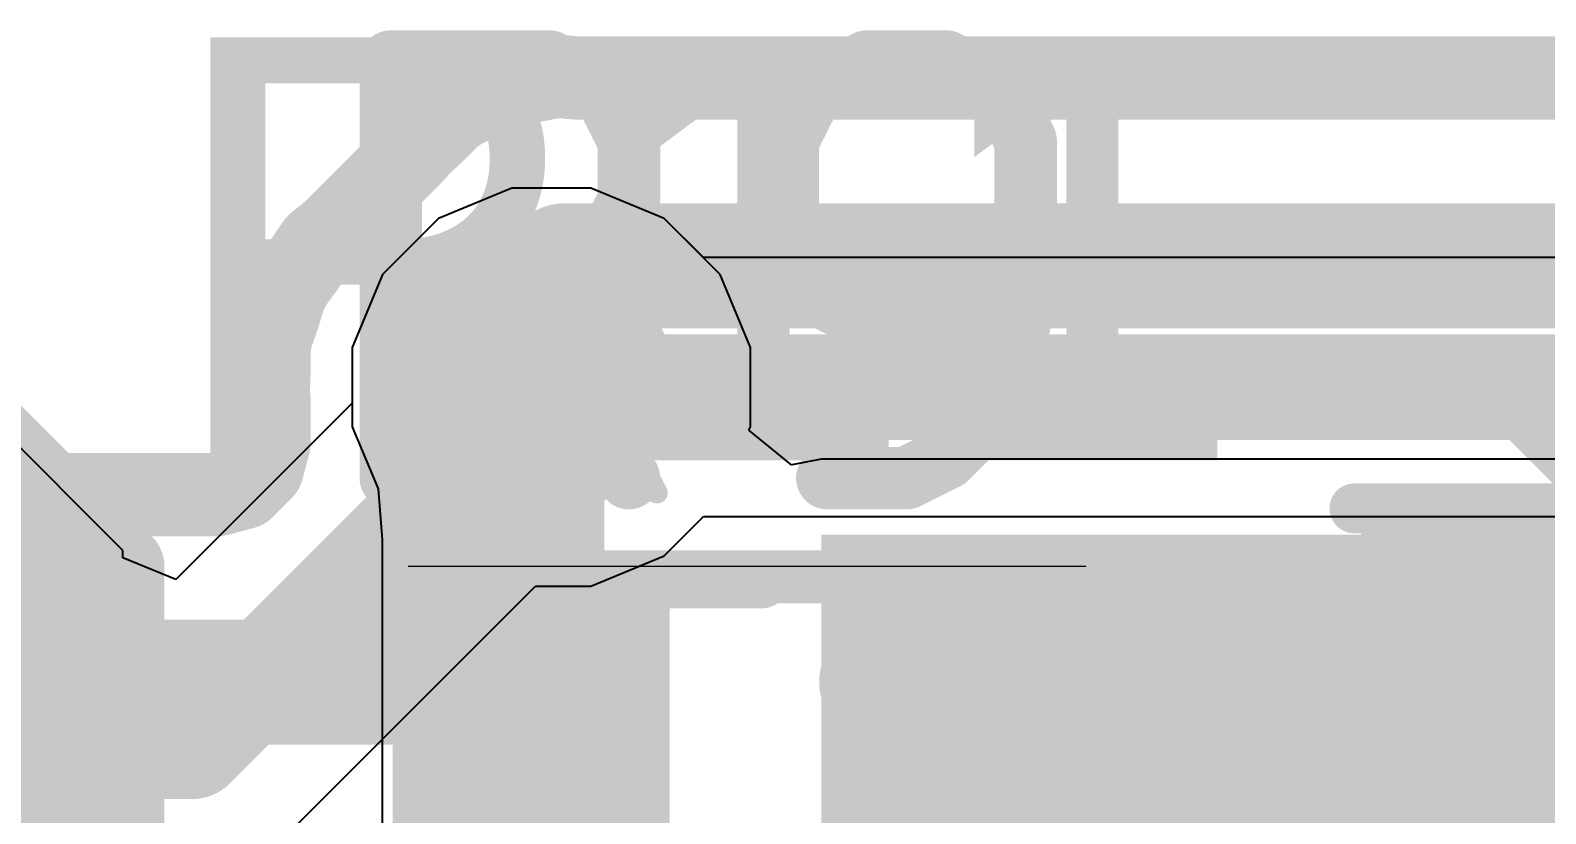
# Model space of a CAD drawing. Header units: inches. Extents: x 0 to 12.4, y -0.6 to 2.2.
# Drawn here: x 0.7183 to 0.8615, y 0.2146 to 0.2887 of the extents above; entities that cross this region are included whole.
import ezdxf

# ---------------------------------------------------------------- set-up
doc = ezdxf.new("R2010")
doc.units = ezdxf.units.IN
doc.header["$MEASUREMENT"] = 0
for name, color, linetype in [('Bottom Layer', 5, 'Continuous'), ('Bottom Overlay', 54, 'Continuous'), ('Bottom Paste', 16, 'Continuous'), ('Bottom Solder', 6, 'Continuous'), ('Dimension', 6, 'Continuous'), ('Drill Drawing', 1, 'Continuous'), ('Mechanical 4', 56, 'Continuous'), ('Top Layer', 1, 'Continuous'), ('Top Overlay', 2, 'Continuous'), ('Top Paste', 8, 'Continuous'), ('Top Solder', 216, 'Continuous'), ('Via Holes', 16, 'Continuous')]:
    doc.layers.add(name, color=color, linetype=linetype)
doc.styles.add('Arial', font='', dxfattribs={"height": 0.2})
doc.styles.get('Arial').set_extended_font_data('Arial')

# ---------------------------------------------------------------- blocks, each defined once
blk = doc.blocks.new('R___0402_20')
at = {"layer": 'Top Layer'}
for points in [[(-0.0275, -0.0125), (-0.0275, 0.0125), (-0.0095, 0.0125), (-0.0095, -0.0125)], [(0.0095, -0.0125), (0.0095, 0.0125), (0.0275, 0.0125), (0.0275, -0.0125)]]:
    blk.add_hatch(color=1, dxfattribs=at).paths.add_polyline_path(points)
at = {"layer": 'Top Paste'}
for points in [[(-0.0275, -0.0125), (-0.0275, 0.0125), (-0.0095, 0.0125), (-0.0095, -0.0125)], [(0.0095, -0.0125), (0.0095, 0.0125), (0.0275, 0.0125), (0.0275, -0.0125)]]:
    blk.add_hatch(color=8, dxfattribs=at).paths.add_polyline_path(points)
at = {"layer": 'Top Solder'}
for points in [[(-0.0296654, -0.0146654), (-0.0296654, 0.0146654), (-0.0073346, 0.0146654), (-0.0073346, -0.0146654)], [(0.0073346, -0.0146654), (0.0073346, 0.0146654), (0.0296654, 0.0146654), (0.0296654, -0.0146654)]]:
    blk.add_hatch(color=216, dxfattribs=at).paths.add_polyline_path(points)
at = {"layer": 'Top Overlay'}
for points, const_width in [([(-0.031, 0.016), (-0.031, -0.016)], 0.005), ([(0.031, 0.016), (-0.031, 0.016)], 0.005), ([(0.031, 0.016), (0.031, -0.016)], 0.005), ([(0.031, -0.016), (-0.031, -0.016)], 0.005), ([(0.032, -0.017), (-0.032, -0.017)], 0.000127)]:
    blk.add_lwpolyline(points, dxfattribs=dict(at, const_width=const_width))
for points, const_width in [([(-0.03225, 0.016, 1), (-0.02975, 0.016, 1)], 0.0025), ([(-0.03225, 0.016, 1), (-0.02975, 0.016, 1)], 0.0025), ([(0.02975, 0.016, 1), (0.03225, 0.016, 1)], 0.0025), ([(0.02975, 0.016, 1), (0.03225, 0.016, 1)], 0.0025), ([(-0.03225, -0.016, 1), (-0.02975, -0.016, 1)], 0.0025), ([(-0.03225, -0.016, 1), (-0.02975, -0.016, 1)], 0.0025), ([(0.02975, -0.016, 1), (0.03225, -0.016, 1)], 0.0025), ([(0.02975, -0.016, 1), (0.03225, -0.016, 1)], 0.0025), ([(-0.0320317, -0.017, 1), (-0.0319683, -0.017, 1)], 6.35e-05), ([(0.0319683, -0.017, 1), (0.0320317, -0.017, 1)], 6.35e-05)]:
    blk.add_lwpolyline(points, format="xyb", close=True, dxfattribs=dict(at, const_width=const_width))
blk = doc.blocks.new('SOT_23_3L__27')
at = {"layer": 'Top Layer'}
for points in [[(-0.01614175, 0.05748035), (0.01614175, 0.05748035), (0.01614175, 0.02125985), (-0.01614175, 0.02125985)], [(-0.05354335, -0.02125985), (-0.02125985, -0.02125985), (-0.02125985, -0.05748035), (-0.05354335, -0.05748035)], [(0.02125985, -0.02125985), (0.05354335, -0.02125985), (0.05354335, -0.05748035), (0.02125985, -0.05748035)]]:
    blk.add_hatch(color=1, dxfattribs=at).paths.add_polyline_path(points)
at = {"layer": 'Top Paste'}
for points in [[(-0.01614175, 0.05748035), (0.01614175, 0.05748035), (0.01614175, 0.02125985), (-0.01614175, 0.02125985)], [(-0.05354335, -0.02125985), (-0.02125985, -0.02125985), (-0.02125985, -0.05748035), (-0.05354335, -0.05748035)], [(0.02125985, -0.02125985), (0.05354335, -0.02125985), (0.05354335, -0.05748035), (0.02125985, -0.05748035)]]:
    blk.add_hatch(color=8, dxfattribs=at).paths.add_polyline_path(points)
at = {"layer": 'Top Solder'}
for points in [[(-0.02014175, 0.06148035), (0.02014175, 0.06148035), (0.02014175, 0.01725985), (-0.02014175, 0.01725985)], [(-0.05754335, -0.01725985), (-0.01725985, -0.01725985), (-0.01725985, -0.06148035), (-0.05754335, -0.06148035)], [(0.01725985, -0.01725985), (0.05754335, -0.01725985), (0.05754335, -0.06148035), (0.01725985, -0.06148035)]]:
    blk.add_hatch(color=216, dxfattribs=at).paths.add_polyline_path(points)
at = {"layer": 'Top Overlay', "const_width": 0.005}
for points in [[(-0.0612678, -0.0225197), (-0.0612678, 0.034)], [(-0.0222678, 0.034), (-0.0612678, 0.034)], [(0.0612678, 0.034), (0.0222678, 0.034)], [(0.0612678, -0.0233858), (0.0612678, 0.034)], [(0.013, -0.0286695), (-0.013, -0.0286695)], [(-0.06, -0.041), (-0.065, -0.036)], [(-0.065, -0.046), (-0.065, -0.036)], [(-0.065, -0.046), (-0.06, -0.041)]]:
    blk.add_lwpolyline(points, dxfattribs=at)
at = {"layer": 'Top Overlay', "const_width": 0.0025}
for points in [[(-0.0625178, 0.034, 1), (-0.0600178, 0.034, 1)], [(-0.0625178, 0.034, 1), (-0.0600178, 0.034, 1)], [(-0.0235178, 0.034, 1), (-0.0210178, 0.034, 1)], [(0.0210178, 0.034, 1), (0.0235178, 0.034, 1)], [(0.0600178, 0.034, 1), (0.0625178, 0.034, 1)], [(0.0600178, 0.034, 1), (0.0625178, 0.034, 1)], [(-0.0625178, -0.0225197, 1), (-0.0600178, -0.0225197, 1)], [(0.0600178, -0.0233858, 1), (0.0625178, -0.0233858, 1)], [(-0.01425, -0.0286695, 1), (-0.01175, -0.0286695, 1)], [(0.01175, -0.0286695, 1), (0.01425, -0.0286695, 1)], [(-0.06625, -0.036, 1), (-0.06375, -0.036, 1)], [(-0.06625, -0.036, 1), (-0.06375, -0.036, 1)], [(-0.06125, -0.041, 1), (-0.05875, -0.041, 1)], [(-0.06125, -0.041, 1), (-0.05875, -0.041, 1)], [(-0.06625, -0.046, 1), (-0.06375, -0.046, 1)], [(-0.06625, -0.046, 1), (-0.06375, -0.046, 1)]]:
    blk.add_lwpolyline(points, format="xyb", close=True, dxfattribs=at)
blk = doc.blocks.new('T__________B_34')
at = {"layer": 'Bottom Layer'}
blk.add_hatch(color=5, dxfattribs=at).paths.add_polyline_path([(0.015, 0.03), (-0.015, 0.03), (-0.03, 0.015), (-0.03, -0.015), (-0.015, -0.03), (0.015, -0.03), (0.03, -0.015), (0.03, 0.015)])
at = {"layer": 'Bottom Paste'}
blk.add_hatch(color=16, dxfattribs=at).paths.add_polyline_path([(0.015, 0.03), (-0.015, 0.03), (-0.03, 0.015), (-0.03, -0.015), (-0.015, -0.03), (0.015, -0.03), (0.03, -0.015), (0.03, 0.015)])
at = {"layer": 'Bottom Solder'}
blk.add_hatch(color=6, dxfattribs=at).paths.add_polyline_path([(0.017, 0.034), (-0.017, 0.034), (-0.034, 0.017), (-0.034, -0.017), (-0.017, -0.034), (0.017, -0.034), (0.034, -0.017), (0.034, 0.017)])
at = {"layer": 'Bottom Overlay', "const_width": 0.007874}
for points in [[(-0.017, 0.037), (-0.037, 0.017)], [(0.017, 0.037), (-0.017, 0.037)], [(0.017, 0.037), (-0.017, 0.037)], [(0.037, 0.017), (0.017, 0.037)], [(-0.037, 0.017), (-0.037, -0.017)], [(0.037, 0.017), (0.037, -0.017)], [(-0.017, -0.037), (-0.037, -0.017)], [(0.037, -0.017), (0.017, -0.037)], [(0.017, -0.037), (-0.017, -0.037)], [(0.017, -0.037), (-0.017, -0.037)]]:
    blk.add_lwpolyline(points, dxfattribs=at)
at = {"layer": 'Bottom Overlay', "const_width": 0.003937}
for points in [[(-0.0189685, 0.037, 1), (-0.0150315, 0.037, 1)], [(-0.0189685, 0.037, 1), (-0.0150315, 0.037, 1)], [(-0.0189685, 0.037, 1), (-0.0150315, 0.037, 1)], [(0.0150315, 0.037, 1), (0.0189685, 0.037, 1)], [(0.0150315, 0.037, 1), (0.0189685, 0.037, 1)], [(0.0150315, 0.037, 1), (0.0189685, 0.037, 1)], [(-0.0389685, 0.017, 1), (-0.0350315, 0.017, 1)], [(-0.0389685, 0.017, 1), (-0.0350315, 0.017, 1)], [(0.0350315, 0.017, 1), (0.0389685, 0.017, 1)], [(0.0350315, 0.017, 1), (0.0389685, 0.017, 1)], [(-0.0389685, -0.017, 1), (-0.0350315, -0.017, 1)], [(-0.0389685, -0.017, 1), (-0.0350315, -0.017, 1)], [(0.0350315, -0.017, 1), (0.0389685, -0.017, 1)], [(0.0350315, -0.017, 1), (0.0389685, -0.017, 1)], [(-0.0189685, -0.037, 1), (-0.0150315, -0.037, 1)], [(-0.0189685, -0.037, 1), (-0.0150315, -0.037, 1)], [(-0.0189685, -0.037, 1), (-0.0150315, -0.037, 1)], [(0.0150315, -0.037, 1), (0.0189685, -0.037, 1)], [(0.0150315, -0.037, 1), (0.0189685, -0.037, 1)], [(0.0150315, -0.037, 1), (0.0189685, -0.037, 1)]]:
    blk.add_lwpolyline(points, format="xyb", close=True, dxfattribs=at)

msp = doc.modelspace()

# ---------------------------------------------------------------- hatches: boundary and pattern name
at = {"layer": 'Bottom Layer'}
h = msp.add_hatch(color=5, dxfattribs=at)
edge = h.paths.add_edge_path()
edge.add_arc((0.7675, 0.2549428), 0.011811, 0, 360)
at = {"layer": 'Top Layer'}
h = msp.add_hatch(color=1, dxfattribs=at)
edge = h.paths.add_edge_path()
edge.add_arc((0.7675, 0.2549428), 0.011811, 0, 360)
for points in [[(0.793, 0.163), (0.82, 0.163), (0.82, 0.241), (0.793, 0.241)], [(0.793, 0.205), (0.885, 0.205), (0.885, 0.241), (0.793, 0.241)]]:
    msp.add_hatch(color=1, dxfattribs=at).paths.add_polyline_path(points)
at = {"layer": 'Via Holes'}
h = msp.add_hatch(color=7, dxfattribs=at)
edge = h.paths.add_edge_path()
edge.add_arc((0.7675, 0.2549428), 0.0059055, 0, 360)

# ---------------------------------------------------------------- linework, layer by layer
at = {"layer": 'Bottom Layer'}
for p, q in [((0.7637583, 0.2737538), (0.7568444, 0.27089)), ((0.7712417, 0.2737538), (0.7637583, 0.2737538)), ((0.7781556, 0.27089), (0.7712417, 0.2737538)), ((0.7568444, 0.27089), (0.7515528, 0.2655984)), ((0.7818677, 0.2671779), (0.7781556, 0.27089)), ((1.5838749, 0.2671779), (0.7818677, 0.2671779)), ((0.7515528, 0.2655984), (0.748689, 0.2586845)), ((0.727, 0.2395), (0.7085, 0.258)), ((0.748689, 0.2586845), (0.748689, 0.2534348)), ((0.748689, 0.2534348), (0.732, 0.2367458)), ((0.7781556, 0.2389956), (0.7818677, 0.2427077)), ((0.7818677, 0.2427077), (1.5889428, 0.2427077)), ((0.727, 0.2388169), (0.727, 0.2395)), ((0.732, 0.2367458), (0.727, 0.2388169)), ((0.7712417, 0.2361318), (0.7781556, 0.2389956)), ((0.7422087, 0.2123485), (0.765992, 0.2361318)), ((0.765992, 0.2361318), (0.7712417, 0.2361318))]:
    msp.add_line(p, q, dxfattribs=at)
at = {"layer": 'Bottom Layer', "const_width": 0.01}
for points in [[(0.7335572, 0.221), (0.7675, 0.2549428)], [(0.7675, 0.2549428), (1.5889428, 0.2549428)], [(0.69, 0.221), (0.7335572, 0.221)]]:
    msp.add_lwpolyline(points, dxfattribs=at)
at = {"layer": 'Bottom Layer', "const_width": 0.005}
for points in [[(0.765, 0.2549428, 1), (0.77, 0.2549428, 1)], [(0.765, 0.2549428, 1), (0.77, 0.2549428, 1)], [(0.7310572, 0.221, 1), (0.7360572, 0.221, 1)], [(0.7310572, 0.221, 1), (0.7360572, 0.221, 1)]]:
    msp.add_lwpolyline(points, format="xyb", close=True, dxfattribs=at)
at = {"layer": 'Dimension'}
for points, const_width in [([(0.7659109, 0.2839195), (0.7677633, 0.28427)], 0.007874), ([(0.7677633, 0.28427), (0.7677637, 0.28427)], 0.007874), ([(0.7677637, 0.28427), (0.7681228, 0.284338)], 0.007874), ([(0.7681228, 0.284338), (0.7684862, 0.284297)], 0.007874), ([(0.7684862, 0.284297), (0.769517, 0.2841809)], 0.007874), ([(0.769517, 0.2841809), (0.7700636, 0.2841502)], 0.007874), ([(0.7700636, 0.2841502), (0.9630713, 0.2841502)], 0.007874), ([(0.7608786, 0.2822919), (0.7625462, 0.2831732)], 0.007874), ([(0.7625462, 0.2831732), (0.7628694, 0.283344)], 0.007874), ([(0.7628694, 0.283344), (0.763202, 0.283407)], 0.007874), ([(0.763202, 0.283407), (0.7635066, 0.2835536)], 0.007874), ([(0.7635066, 0.2835536), (0.763868, 0.2836081)], 0.007874), ([(0.763868, 0.2836081), (0.7657312, 0.283889)], 0.007874), ([(0.7657312, 0.283889), (0.7659109, 0.2839195)], 0.007874), ([(0.7584415, 0.2810038), (0.7586894, 0.2812338)], 0.007874), ([(0.7586894, 0.2812338), (0.760716, 0.2822098)], 0.007874), ([(0.760716, 0.2822098), (0.7608786, 0.2822919)], 0.007874), ([(0.7565517, 0.279255), (0.7578838, 0.2805872)], 0.007874), ([(0.7578838, 0.2805872), (0.7578841, 0.2805874)], 0.007874), ([(0.7578841, 0.2805874), (0.7581424, 0.2808457)], 0.007874), ([(0.7581424, 0.2808457), (0.7584415, 0.2810038)], 0.007874), ([(0.7550381, 0.277846), (0.7564203, 0.2791285)], 0.007874), ([(0.7564203, 0.2791285), (0.7565517, 0.279255)], 0.007874), ([(0.7469141, 0.2696174), (0.7544328, 0.2771361)], 0.007874), ([(0.7544328, 0.2771361), (0.7546335, 0.2773607)], 0.007874), ([(0.7546335, 0.2773607), (0.7547701, 0.2775972)], 0.007874), ([(0.7547701, 0.2775972), (0.755038, 0.2778458)], 0.007874), ([(0.755038, 0.2778458), (0.7550381, 0.277846)], 0.007874), ([(0.746506, 0.2692527), (0.7469141, 0.2696174)], 0.007874), ([(0.7452028, 0.2680756), (0.7454088, 0.2683777)], 0.007874), ([(0.7454088, 0.2683777), (0.7456947, 0.2686057)], 0.007874), ([(0.7456947, 0.2686057), (0.7456949, 0.2686059)], 0.007874), ([(0.7456949, 0.2686059), (0.746506, 0.2692527)], 0.007874), ([(0.7585572, 0.2561777), (0.7687935, 0.2664139)], 0.011811), ([(0.7687935, 0.2664139), (0.9656439, 0.2664139)], 0.011811), ([(0.7441409, 0.266518), (0.7452028, 0.2680755)], 0.007874), ([(0.7452028, 0.2680755), (0.7452028, 0.2680756)], 0.007874), ([(0.7429165, 0.2648533), (0.7440354, 0.2663694)], 0.007874), ([(0.7440354, 0.2663694), (0.7441409, 0.266518)], 0.007874), ([(0.7422892, 0.2636108), (0.7423969, 0.2639601)], 0.007874), ([(0.7423969, 0.2639601), (0.7425876, 0.2642398)], 0.007874), ([(0.7425876, 0.2642398), (0.7426992, 0.2645589)], 0.007874), ([(0.7426992, 0.2645589), (0.7429163, 0.2648531)], 0.007874), ([(0.7429163, 0.2648531), (0.7429165, 0.2648533)], 0.007874), ([(0.7417333, 0.2618089), (0.7422891, 0.2636106)], 0.007874), ([(0.7422891, 0.2636106), (0.7422892, 0.2636108)], 0.007874), ([(0.7410853, 0.2599466), (0.7416763, 0.2616357)], 0.007874), ([(0.7416763, 0.2616357), (0.7417333, 0.2618089)], 0.007874), ([(0.7409334, 0.2595123), (0.7410853, 0.2599466)], 0.007874), ([(0.740821, 0.258851), (0.7409207, 0.2591743)], 0.007874), ([(0.740821, 0.2584854), (0.740821, 0.258851)], 0.007874), ([(0.740821, 0.2566005), (0.740821, 0.2584854)], 0.007874), ([(0.7409207, 0.2591743), (0.7409334, 0.2595123)], 0.007874), ([(0.7585572, 0.2270439), (0.7585572, 0.2561777)], 0.011811), ([(0.7407471, 0.2545352), (0.7408176, 0.2564179)], 0.007874), ([(0.7408176, 0.2564179), (0.740821, 0.2566005)], 0.007874), ([(0.7407335, 0.2541695), (0.7407471, 0.2545351)], 0.007874), ([(0.7407335, 0.2541695), (0.7408041, 0.2539056)], 0.007874), ([(0.7407471, 0.2545351), (0.7407471, 0.2545352)], 0.007874), ([(0.7408041, 0.2539056), (0.740821, 0.2536052)], 0.007874), ([(0.740821, 0.249662), (0.740821, 0.2536052)], 0.007874), ([(0.740167, 0.247221), (0.740821, 0.249662)], 0.007874), ([(0.7383801, 0.2454341), (0.740167, 0.247221)], 0.007874), ([(0.7359391, 0.2447801), (0.7383801, 0.2454341)], 0.007874), ([(0.6975895, 0.2447801), (0.7359391, 0.2447801)], 0.007874), ([(0.6802108, 0.2270439), (0.7585572, 0.2270439)], 0.011811), ([(0.7585572, 0.1876738), (0.7585572, 0.2270439)], 0.011811), ([(0.7987147, 0.2270439), (0.8677108, 0.2270439)], 0.011811)]:
    msp.add_lwpolyline(points, dxfattribs=dict(at, const_width=const_width))
for points, const_width in [([(0.7657948, 0.28427, 1), (0.7697318, 0.28427, 1)], 0.003937), ([(0.7657948, 0.28427, 1), (0.7697318, 0.28427, 1)], 0.003937), ([(0.7657952, 0.28427, 1), (0.7697322, 0.28427, 1)], 0.003937), ([(0.7657952, 0.28427, 1), (0.7697322, 0.28427, 1)], 0.003937), ([(0.7661543, 0.284338, 1), (0.7700913, 0.284338, 1)], 0.003937), ([(0.7661543, 0.284338, 1), (0.7700913, 0.284338, 1)], 0.003937), ([(0.7665177, 0.284297, 1), (0.7704547, 0.284297, 1)], 0.003937), ([(0.7665177, 0.284297, 1), (0.7704547, 0.284297, 1)], 0.003937), ([(0.7675485, 0.2841809, 1), (0.7714855, 0.2841809, 1)], 0.003937), ([(0.7675485, 0.2841809, 1), (0.7714855, 0.2841809, 1)], 0.003937), ([(0.7680951, 0.2841502, 1), (0.7720321, 0.2841502, 1)], 0.003937), ([(0.7680951, 0.2841502, 1), (0.7720321, 0.2841502, 1)], 0.003937), ([(0.7605777, 0.2831732, 1), (0.7645147, 0.2831732, 1)], 0.003937), ([(0.7605777, 0.2831732, 1), (0.7645147, 0.2831732, 1)], 0.003937), ([(0.7609009, 0.283344, 1), (0.7648379, 0.283344, 1)], 0.003937), ([(0.7609009, 0.283344, 1), (0.7648379, 0.283344, 1)], 0.003937), ([(0.7612335, 0.283407, 1), (0.7651705, 0.283407, 1)], 0.003937), ([(0.7612335, 0.283407, 1), (0.7651705, 0.283407, 1)], 0.003937), ([(0.7615381, 0.2835536, 1), (0.7654751, 0.2835536, 1)], 0.003937), ([(0.7615381, 0.2835536, 1), (0.7654751, 0.2835536, 1)], 0.003937), ([(0.7618995, 0.2836081, 1), (0.7658365, 0.2836081, 1)], 0.003937), ([(0.7618995, 0.2836081, 1), (0.7658365, 0.2836081, 1)], 0.003937), ([(0.7637627, 0.283889, 1), (0.7676997, 0.283889, 1)], 0.003937), ([(0.7637627, 0.283889, 1), (0.7676997, 0.283889, 1)], 0.003937), ([(0.7639424, 0.2839195, 1), (0.7678794, 0.2839195, 1)], 0.003937), ([(0.7639424, 0.2839195, 1), (0.7678794, 0.2839195, 1)], 0.003937), ([(0.7567209, 0.2812338, 1), (0.7606579, 0.2812338, 1)], 0.003937), ([(0.7567209, 0.2812338, 1), (0.7606579, 0.2812338, 1)], 0.003937), ([(0.7587475, 0.2822098, 1), (0.7626845, 0.2822098, 1)], 0.003937), ([(0.7587475, 0.2822098, 1), (0.7626845, 0.2822098, 1)], 0.003937), ([(0.7589101, 0.2822919, 1), (0.7628471, 0.2822919, 1)], 0.003937), ([(0.7589101, 0.2822919, 1), (0.7628471, 0.2822919, 1)], 0.003937), ([(0.7559153, 0.2805872, 1), (0.7598523, 0.2805872, 1)], 0.003937), ([(0.7559153, 0.2805872, 1), (0.7598523, 0.2805872, 1)], 0.003937), ([(0.7559156, 0.2805874, 1), (0.7598526, 0.2805874, 1)], 0.003937), ([(0.7559156, 0.2805874, 1), (0.7598526, 0.2805874, 1)], 0.003937), ([(0.7561739, 0.2808457, 1), (0.7601109, 0.2808457, 1)], 0.003937), ([(0.7561739, 0.2808457, 1), (0.7601109, 0.2808457, 1)], 0.003937), ([(0.756473, 0.2810038, 1), (0.76041, 0.2810038, 1)], 0.003937), ([(0.756473, 0.2810038, 1), (0.76041, 0.2810038, 1)], 0.003937), ([(0.7544518, 0.2791285, 1), (0.7583888, 0.2791285, 1)], 0.003937), ([(0.7544518, 0.2791285, 1), (0.7583888, 0.2791285, 1)], 0.003937), ([(0.7545832, 0.279255, 1), (0.7585202, 0.279255, 1)], 0.003937), ([(0.7545832, 0.279255, 1), (0.7585202, 0.279255, 1)], 0.003937), ([(0.7524643, 0.2771361, 1), (0.7564013, 0.2771361, 1)], 0.003937), ([(0.7524643, 0.2771361, 1), (0.7564013, 0.2771361, 1)], 0.003937), ([(0.752665, 0.2773607, 1), (0.756602, 0.2773607, 1)], 0.003937), ([(0.752665, 0.2773607, 1), (0.756602, 0.2773607, 1)], 0.003937), ([(0.7528016, 0.2775972, 1), (0.7567386, 0.2775972, 1)], 0.003937), ([(0.7528016, 0.2775972, 1), (0.7567386, 0.2775972, 1)], 0.003937), ([(0.7530695, 0.2778458, 1), (0.7570065, 0.2778458, 1)], 0.003937), ([(0.7530695, 0.2778458, 1), (0.7570065, 0.2778458, 1)], 0.003937), ([(0.7530696, 0.277846, 1), (0.7570066, 0.277846, 1)], 0.003937), ([(0.7530696, 0.277846, 1), (0.7570066, 0.277846, 1)], 0.003937), ([(0.7449456, 0.2696174, 1), (0.7488826, 0.2696174, 1)], 0.003937), ([(0.7449456, 0.2696174, 1), (0.7488826, 0.2696174, 1)], 0.003937), ([(0.7434403, 0.2683777, 1), (0.7473773, 0.2683777, 1)], 0.003937), ([(0.7434403, 0.2683777, 1), (0.7473773, 0.2683777, 1)], 0.003937), ([(0.7437262, 0.2686057, 1), (0.7476632, 0.2686057, 1)], 0.003937), ([(0.7437262, 0.2686057, 1), (0.7476632, 0.2686057, 1)], 0.003937), ([(0.7437264, 0.2686059, 1), (0.7476634, 0.2686059, 1)], 0.003937), ([(0.7437264, 0.2686059, 1), (0.7476634, 0.2686059, 1)], 0.003937), ([(0.7445375, 0.2692527, 1), (0.7484745, 0.2692527, 1)], 0.003937), ([(0.7445375, 0.2692527, 1), (0.7484745, 0.2692527, 1)], 0.003937), ([(0.7658408, 0.2664139, 1), (0.7717462, 0.2664139, 1)], 0.0059055), ([(0.7658408, 0.2664139, 1), (0.7717462, 0.2664139, 1)], 0.0059055), ([(0.7432343, 0.2680756, 1), (0.7471713, 0.2680756, 1)], 0.003937), ([(0.7432343, 0.2680756, 1), (0.7471713, 0.2680756, 1)], 0.003937), ([(0.7432343, 0.2680755, 1), (0.7471713, 0.2680755, 1)], 0.003937), ([(0.7432343, 0.2680755, 1), (0.7471713, 0.2680755, 1)], 0.003937), ([(0.7420669, 0.2663694, 1), (0.7460039, 0.2663694, 1)], 0.003937), ([(0.7420669, 0.2663694, 1), (0.7460039, 0.2663694, 1)], 0.003937), ([(0.7421724, 0.266518, 1), (0.7461094, 0.266518, 1)], 0.003937), ([(0.7421724, 0.266518, 1), (0.7461094, 0.266518, 1)], 0.003937), ([(0.7404284, 0.2639601, 1), (0.7443654, 0.2639601, 1)], 0.003937), ([(0.7404284, 0.2639601, 1), (0.7443654, 0.2639601, 1)], 0.003937), ([(0.7406191, 0.2642398, 1), (0.7445561, 0.2642398, 1)], 0.003937), ([(0.7406191, 0.2642398, 1), (0.7445561, 0.2642398, 1)], 0.003937), ([(0.7407307, 0.2645589, 1), (0.7446677, 0.2645589, 1)], 0.003937), ([(0.7407307, 0.2645589, 1), (0.7446677, 0.2645589, 1)], 0.003937), ([(0.7409478, 0.2648531, 1), (0.7448848, 0.2648531, 1)], 0.003937), ([(0.7409478, 0.2648531, 1), (0.7448848, 0.2648531, 1)], 0.003937), ([(0.740948, 0.2648533, 1), (0.744885, 0.2648533, 1)], 0.003937), ([(0.740948, 0.2648533, 1), (0.744885, 0.2648533, 1)], 0.003937), ([(0.7403206, 0.2636106, 1), (0.7442576, 0.2636106, 1)], 0.003937), ([(0.7403206, 0.2636106, 1), (0.7442576, 0.2636106, 1)], 0.003937), ([(0.7403207, 0.2636108, 1), (0.7442577, 0.2636108, 1)], 0.003937), ([(0.7403207, 0.2636108, 1), (0.7442577, 0.2636108, 1)], 0.003937), ([(0.7397078, 0.2616357, 1), (0.7436448, 0.2616357, 1)], 0.003937), ([(0.7397078, 0.2616357, 1), (0.7436448, 0.2616357, 1)], 0.003937), ([(0.7397648, 0.2618089, 1), (0.7437018, 0.2618089, 1)], 0.003937), ([(0.7397648, 0.2618089, 1), (0.7437018, 0.2618089, 1)], 0.003937), ([(0.7391168, 0.2599466, 1), (0.7430538, 0.2599466, 1)], 0.003937), ([(0.7391168, 0.2599466, 1), (0.7430538, 0.2599466, 1)], 0.003937), ([(0.7388525, 0.258851, 1), (0.7427895, 0.258851, 1)], 0.003937), ([(0.7388525, 0.258851, 1), (0.7427895, 0.258851, 1)], 0.003937), ([(0.7388525, 0.2584854, 1), (0.7427895, 0.2584854, 1)], 0.003937), ([(0.7388525, 0.2584854, 1), (0.7427895, 0.2584854, 1)], 0.003937), ([(0.7389522, 0.2591743, 1), (0.7428892, 0.2591743, 1)], 0.003937), ([(0.7389522, 0.2591743, 1), (0.7428892, 0.2591743, 1)], 0.003937), ([(0.7389649, 0.2595123, 1), (0.7429019, 0.2595123, 1)], 0.003937), ([(0.7389649, 0.2595123, 1), (0.7429019, 0.2595123, 1)], 0.003937), ([(0.7556045, 0.2561777, 1), (0.7615099, 0.2561777, 1)], 0.0059055), ([(0.7556045, 0.2561777, 1), (0.7615099, 0.2561777, 1)], 0.0059055), ([(0.7388491, 0.2564179, 1), (0.7427861, 0.2564179, 1)], 0.003937), ([(0.7388491, 0.2564179, 1), (0.7427861, 0.2564179, 1)], 0.003937), ([(0.7388525, 0.2566005, 1), (0.7427895, 0.2566005, 1)], 0.003937), ([(0.7388525, 0.2566005, 1), (0.7427895, 0.2566005, 1)], 0.003937), ([(0.738765, 0.2541695, 1), (0.742702, 0.2541695, 1)], 0.003937), ([(0.738765, 0.2541695, 1), (0.742702, 0.2541695, 1)], 0.003937), ([(0.7387786, 0.2545352, 1), (0.7427156, 0.2545352, 1)], 0.003937), ([(0.7387786, 0.2545352, 1), (0.7427156, 0.2545352, 1)], 0.003937), ([(0.7387786, 0.2545351, 1), (0.7427156, 0.2545351, 1)], 0.003937), ([(0.7387786, 0.2545351, 1), (0.7427156, 0.2545351, 1)], 0.003937), ([(0.7388356, 0.2539056, 1), (0.7427726, 0.2539056, 1)], 0.003937), ([(0.7388356, 0.2539056, 1), (0.7427726, 0.2539056, 1)], 0.003937), ([(0.7388525, 0.2536052, 1), (0.7427895, 0.2536052, 1)], 0.003937), ([(0.7388525, 0.2536052, 1), (0.7427895, 0.2536052, 1)], 0.003937), ([(0.7388525, 0.249662, 1), (0.7427895, 0.249662, 1)], 0.003937), ([(0.7388525, 0.249662, 1), (0.7427895, 0.249662, 1)], 0.003937), ([(0.7381985, 0.247221, 1), (0.7421355, 0.247221, 1)], 0.003937), ([(0.7381985, 0.247221, 1), (0.7421355, 0.247221, 1)], 0.003937), ([(0.7364116, 0.2454341, 1), (0.7403486, 0.2454341, 1)], 0.003937), ([(0.7364116, 0.2454341, 1), (0.7403486, 0.2454341, 1)], 0.003937), ([(0.7339706, 0.2447801, 1), (0.7379076, 0.2447801, 1)], 0.003937), ([(0.7339706, 0.2447801, 1), (0.7379076, 0.2447801, 1)], 0.003937), ([(0.7556045, 0.2270439, 1), (0.7615099, 0.2270439, 1)], 0.0059055), ([(0.7556045, 0.2270439, 1), (0.7615099, 0.2270439, 1)], 0.0059055), ([(0.7556045, 0.2270439, 1), (0.7615099, 0.2270439, 1)], 0.0059055), ([(0.795762, 0.2270439, 1), (0.8016674, 0.2270439, 1)], 0.0059055)]:
    msp.add_lwpolyline(points, format="xyb", close=True, dxfattribs=dict(at, const_width=const_width))
at = {"layer": 'Drill Drawing', "const_width": 0.002}
for points in [[(0.7575, 0.2649428), (0.7675, 0.2599428)], [(0.7575, 0.2649428), (0.7625, 0.2549428)], [(0.7675, 0.2599428), (0.7775, 0.2649428)], [(0.7725, 0.2549428), (0.7775, 0.2649428)], [(0.7575, 0.2449428), (0.7625, 0.2549428)], [(0.7725, 0.2549428), (0.7775, 0.2449428)], [(0.7575, 0.2449428), (0.7675, 0.2499428)], [(0.7675, 0.2499428), (0.7775, 0.2449428)]]:
    msp.add_lwpolyline(points, dxfattribs=at)
at = {"layer": 'Drill Drawing', "const_width": 0.001}
for points in [[(0.757, 0.2649428, 1), (0.758, 0.2649428, 1)], [(0.757, 0.2649428, 1), (0.758, 0.2649428, 1)], [(0.777, 0.2649428, 1), (0.778, 0.2649428, 1)], [(0.777, 0.2649428, 1), (0.778, 0.2649428, 1)], [(0.767, 0.2599428, 1), (0.768, 0.2599428, 1)], [(0.767, 0.2599428, 1), (0.768, 0.2599428, 1)], [(0.762, 0.2549428, 1), (0.763, 0.2549428, 1)], [(0.762, 0.2549428, 1), (0.763, 0.2549428, 1)], [(0.772, 0.2549428, 1), (0.773, 0.2549428, 1)], [(0.772, 0.2549428, 1), (0.773, 0.2549428, 1)], [(0.767, 0.2499428, 1), (0.768, 0.2499428, 1)], [(0.767, 0.2499428, 1), (0.768, 0.2499428, 1)], [(0.757, 0.2449428, 1), (0.758, 0.2449428, 1)], [(0.757, 0.2449428, 1), (0.758, 0.2449428, 1)], [(0.777, 0.2449428, 1), (0.778, 0.2449428, 1)], [(0.777, 0.2449428, 1), (0.778, 0.2449428, 1)]]:
    msp.add_lwpolyline(points, format="xyb", close=True, dxfattribs=at)
at = {"layer": 'Mechanical 4'}
for points, const_width in [([(0.7523348, 0.2857093), (0.7673329, 0.2857093)], 0.0059055), ([(0.7523348, 0.2463393), (0.7523348, 0.2857093)], 0.0059055), ([(0.7673329, 0.2857093), (0.7710825, 0.2838345)], 0.0059055), ([(0.7935797, 0.2838345), (0.7973292, 0.2857093)], 0.0059055), ([(0.7973292, 0.2857093), (0.8048282, 0.2857093)], 0.0059055), ([(0.8048282, 0.2857093), (0.8085778, 0.2838345)], 0.0059055), ([(0.7710825, 0.2838345), (0.7729572, 0.2819598)], 0.0059055), ([(0.7917049, 0.2819598), (0.7935797, 0.2838345)], 0.0059055), ([(0.8085778, 0.2838345), (0.8104525, 0.2819598)], 0.0059055), ([(0.7729572, 0.2819598), (0.774832, 0.2782102)], 0.0059055), ([(0.7898301, 0.2782102), (0.7917049, 0.2819598)], 0.0059055), ([(0.8104525, 0.2819598), (0.8123273, 0.2782102)], 0.0059055), ([(0.774832, 0.272586), (0.774832, 0.2782102)], 0.0059055), ([(0.7898301, 0.2688364), (0.7898301, 0.2782102)], 0.0059055), ([(0.8123273, 0.2632121), (0.8123273, 0.2782102)], 0.0059055), ([(0.7729572, 0.2688364), (0.774832, 0.272586)], 0.0059055), ([(0.7710825, 0.2669617), (0.7729572, 0.2688364)], 0.0059055), ([(0.7898301, 0.2688364), (0.7917049, 0.2650869)], 0.0059055), ([(0.8104525, 0.2650869), (0.8123273, 0.2688364)], 0.0059055), ([(0.7673329, 0.2650869), (0.7710825, 0.2669617)], 0.0059055), ([(0.7523348, 0.2650869), (0.7673329, 0.2650869)], 0.0059055), ([(0.7617086, 0.2650869), (0.774832, 0.2463393)], 0.0059055), ([(0.7917049, 0.2650869), (0.7935797, 0.2632121)], 0.0059055), ([(0.8085778, 0.2632121), (0.8104525, 0.2650869)], 0.0059055), ([(0.7935797, 0.2632121), (0.7973292, 0.2613374)], 0.0059055), ([(0.8048282, 0.2613374), (0.8085778, 0.2632121)], 0.0059055), ([(0.8104525, 0.2557131), (0.8123273, 0.2632121)], 0.0059055), ([(0.7973292, 0.2613374), (0.8048282, 0.2613374)], 0.0059055), ([(0.806703, 0.2500888), (0.8104525, 0.2557131)], 0.0059055), ([(0.8048282, 0.248214), (0.806703, 0.2500888)], 0.0059055), ([(0.8010787, 0.2463393), (0.8048282, 0.248214)], 0.0059055), ([(0.7935797, 0.2463393), (0.8010787, 0.2463393)], 0.0059055), ([(0.8434016, 0.2434802), (0.9093464, 0.2434802)], 0.0047244), ([(0.7753448, 0.2363936), (0.7874425, 0.2363936)], 0.0047244)]:
    msp.add_lwpolyline(points, dxfattribs=dict(at, const_width=const_width))
for points, const_width in [([(0.7508584, 0.2857093, 1), (0.7538112, 0.2857093, 1)], 0.0029527), ([(0.7508584, 0.2857093, 1), (0.7538112, 0.2857093, 1)], 0.0029527), ([(0.7658565, 0.2857093, 1), (0.7688093, 0.2857093, 1)], 0.0029527), ([(0.7658565, 0.2857093, 1), (0.7688093, 0.2857093, 1)], 0.0029527), ([(0.7958528, 0.2857093, 1), (0.7988056, 0.2857093, 1)], 0.0029527), ([(0.7958528, 0.2857093, 1), (0.7988056, 0.2857093, 1)], 0.0029527), ([(0.8033518, 0.2857093, 1), (0.8063046, 0.2857093, 1)], 0.0029527), ([(0.8033518, 0.2857093, 1), (0.8063046, 0.2857093, 1)], 0.0029527), ([(0.7696061, 0.2838345, 1), (0.7725589, 0.2838345, 1)], 0.0029527), ([(0.7696061, 0.2838345, 1), (0.7725589, 0.2838345, 1)], 0.0029527), ([(0.7921033, 0.2838345, 1), (0.7950561, 0.2838345, 1)], 0.0029527), ([(0.7921033, 0.2838345, 1), (0.7950561, 0.2838345, 1)], 0.0029527), ([(0.8071014, 0.2838345, 1), (0.8100542, 0.2838345, 1)], 0.0029527), ([(0.8071014, 0.2838345, 1), (0.8100542, 0.2838345, 1)], 0.0029527), ([(0.7714808, 0.2819598, 1), (0.7744336, 0.2819598, 1)], 0.0029527), ([(0.7714808, 0.2819598, 1), (0.7744336, 0.2819598, 1)], 0.0029527), ([(0.7902285, 0.2819598, 1), (0.7931813, 0.2819598, 1)], 0.0029527), ([(0.7902285, 0.2819598, 1), (0.7931813, 0.2819598, 1)], 0.0029527), ([(0.8089761, 0.2819598, 1), (0.8119289, 0.2819598, 1)], 0.0029527), ([(0.8089761, 0.2819598, 1), (0.8119289, 0.2819598, 1)], 0.0029527), ([(0.7733556, 0.2782102, 1), (0.7763084, 0.2782102, 1)], 0.0029527), ([(0.7733556, 0.2782102, 1), (0.7763084, 0.2782102, 1)], 0.0029527), ([(0.7883537, 0.2782102, 1), (0.7913065, 0.2782102, 1)], 0.0029527), ([(0.7883537, 0.2782102, 1), (0.7913065, 0.2782102, 1)], 0.0029527), ([(0.8108509, 0.2782102, 1), (0.8138037, 0.2782102, 1)], 0.0029527), ([(0.8108509, 0.2782102, 1), (0.8138037, 0.2782102, 1)], 0.0029527), ([(0.7733556, 0.272586, 1), (0.7763084, 0.272586, 1)], 0.0029527), ([(0.7733556, 0.272586, 1), (0.7763084, 0.272586, 1)], 0.0029527), ([(0.7714808, 0.2688364, 1), (0.7744336, 0.2688364, 1)], 0.0029527), ([(0.7714808, 0.2688364, 1), (0.7744336, 0.2688364, 1)], 0.0029527), ([(0.7883537, 0.2688364, 1), (0.7913065, 0.2688364, 1)], 0.0029527), ([(0.7883537, 0.2688364, 1), (0.7913065, 0.2688364, 1)], 0.0029527), ([(0.8108509, 0.2688364, 1), (0.8138037, 0.2688364, 1)], 0.0029527), ([(0.7696061, 0.2669617, 1), (0.7725589, 0.2669617, 1)], 0.0029527), ([(0.7696061, 0.2669617, 1), (0.7725589, 0.2669617, 1)], 0.0029527), ([(0.7508584, 0.2650869, 1), (0.7538112, 0.2650869, 1)], 0.0029527), ([(0.7602322, 0.2650869, 1), (0.763185, 0.2650869, 1)], 0.0029527), ([(0.7658565, 0.2650869, 1), (0.7688093, 0.2650869, 1)], 0.0029527), ([(0.7658565, 0.2650869, 1), (0.7688093, 0.2650869, 1)], 0.0029527), ([(0.7902285, 0.2650869, 1), (0.7931813, 0.2650869, 1)], 0.0029527), ([(0.7902285, 0.2650869, 1), (0.7931813, 0.2650869, 1)], 0.0029527), ([(0.8089761, 0.2650869, 1), (0.8119289, 0.2650869, 1)], 0.0029527), ([(0.8089761, 0.2650869, 1), (0.8119289, 0.2650869, 1)], 0.0029527), ([(0.7921033, 0.2632121, 1), (0.7950561, 0.2632121, 1)], 0.0029527), ([(0.7921033, 0.2632121, 1), (0.7950561, 0.2632121, 1)], 0.0029527), ([(0.8071014, 0.2632121, 1), (0.8100542, 0.2632121, 1)], 0.0029527), ([(0.8071014, 0.2632121, 1), (0.8100542, 0.2632121, 1)], 0.0029527), ([(0.8108509, 0.2632121, 1), (0.8138037, 0.2632121, 1)], 0.0029527), ([(0.8108509, 0.2632121, 1), (0.8138037, 0.2632121, 1)], 0.0029527), ([(0.7958528, 0.2613374, 1), (0.7988056, 0.2613374, 1)], 0.0029527), ([(0.7958528, 0.2613374, 1), (0.7988056, 0.2613374, 1)], 0.0029527), ([(0.8033518, 0.2613374, 1), (0.8063046, 0.2613374, 1)], 0.0029527), ([(0.8033518, 0.2613374, 1), (0.8063046, 0.2613374, 1)], 0.0029527), ([(0.8089761, 0.2557131, 1), (0.8119289, 0.2557131, 1)], 0.0029527), ([(0.8089761, 0.2557131, 1), (0.8119289, 0.2557131, 1)], 0.0029527), ([(0.8052266, 0.2500888, 1), (0.8081794, 0.2500888, 1)], 0.0029527), ([(0.8052266, 0.2500888, 1), (0.8081794, 0.2500888, 1)], 0.0029527), ([(0.8033518, 0.248214, 1), (0.8063046, 0.248214, 1)], 0.0029527), ([(0.8033518, 0.248214, 1), (0.8063046, 0.248214, 1)], 0.0029527), ([(0.7508584, 0.2463393, 1), (0.7538112, 0.2463393, 1)], 0.0029527), ([(0.7733556, 0.2463393, 1), (0.7763084, 0.2463393, 1)], 0.0029527), ([(0.7921033, 0.2463393, 1), (0.7950561, 0.2463393, 1)], 0.0029527), ([(0.7996023, 0.2463393, 1), (0.8025551, 0.2463393, 1)], 0.0029527), ([(0.7996023, 0.2463393, 1), (0.8025551, 0.2463393, 1)], 0.0029527), ([(0.8422205, 0.2434802, 1), (0.8445827, 0.2434802, 1)], 0.0023622), ([(0.7741637, 0.2363936, 1), (0.7765259, 0.2363936, 1)], 0.0023622), ([(0.7862614, 0.2363936, 1), (0.7886236, 0.2363936, 1)], 0.0023622)]:
    msp.add_lwpolyline(points, format="xyb", close=True, dxfattribs=dict(at, const_width=const_width))
at = {"layer": 'Top Layer'}
for p, q in [((0.7637583, 0.2737538), (0.7568444, 0.27089)), ((0.7712417, 0.2737538), (0.7637583, 0.2737538)), ((0.7781556, 0.27089), (0.7712417, 0.2737538)), ((0.7568444, 0.27089), (0.7515528, 0.2655984)), ((0.7834472, 0.2655984), (0.7781556, 0.27089)), ((0.7515528, 0.2655984), (0.748689, 0.2586845)), ((0.786311, 0.2586845), (0.7834472, 0.2655984)), ((0.748689, 0.2586845), (0.748689, 0.2512011)), ((0.786311, 0.2512011), (0.786311, 0.2586845)), ((0.748689, 0.2512011), (0.7511163, 0.2453411)), ((0.7861745, 0.2508716), (0.786311, 0.2512011)), ((0.7902135, 0.2475569), (0.7861745, 0.2508716)), ((0.793, 0.2481371), (0.7902688, 0.2475938)), ((0.885, 0.2481371), (0.793, 0.2481371)), ((0.7902688, 0.2475938), (0.7902135, 0.2475569)), ((0.7511163, 0.2453411), (0.7514999, 0.2405)), ((0.7514999, 0.2405), (0.7514998, 0.2404999)), ((0.7514998, 0.2404999), (0.7515, 0.2404998)), ((0.7515, 0.2404998), (0.7515, 0.2035))]:
    msp.add_line(p, q, dxfattribs=at)
at = {"layer": 'Top Layer', "const_width": 0.01}
msp.add_lwpolyline([(0.7675, 0.221), (0.7675, 0.2549428)], dxfattribs=at)
at = {"layer": 'Top Layer', "const_width": 0.005}
for points in [[(0.765, 0.2549428, 1), (0.77, 0.2549428, 1)], [(0.765, 0.221, 1), (0.77, 0.221, 1)]]:
    msp.add_lwpolyline(points, format="xyb", close=True, dxfattribs=at)

# ---------------------------------------------------------------- block references
for name, p, rotation in [('T__________B_34', (0.69, 0.221), 180), ('SOT_23_3L__27', (0.9055118, 0.1870079), 270), ('R___0402_20', (0.786, 0.221), 180)]:
    msp.add_blockref(name, p, dxfattribs=dict(rotation=rotation))

# ---------------------------------------------------------------- texts
at = {"layer": 'Top Overlay', "style": 'Arial'}
msp.add_text('R11', height=0.04, dxfattribs=at).set_placement((0.7306807, 0.2480065))

doc.saveas('drawing.dxf')
